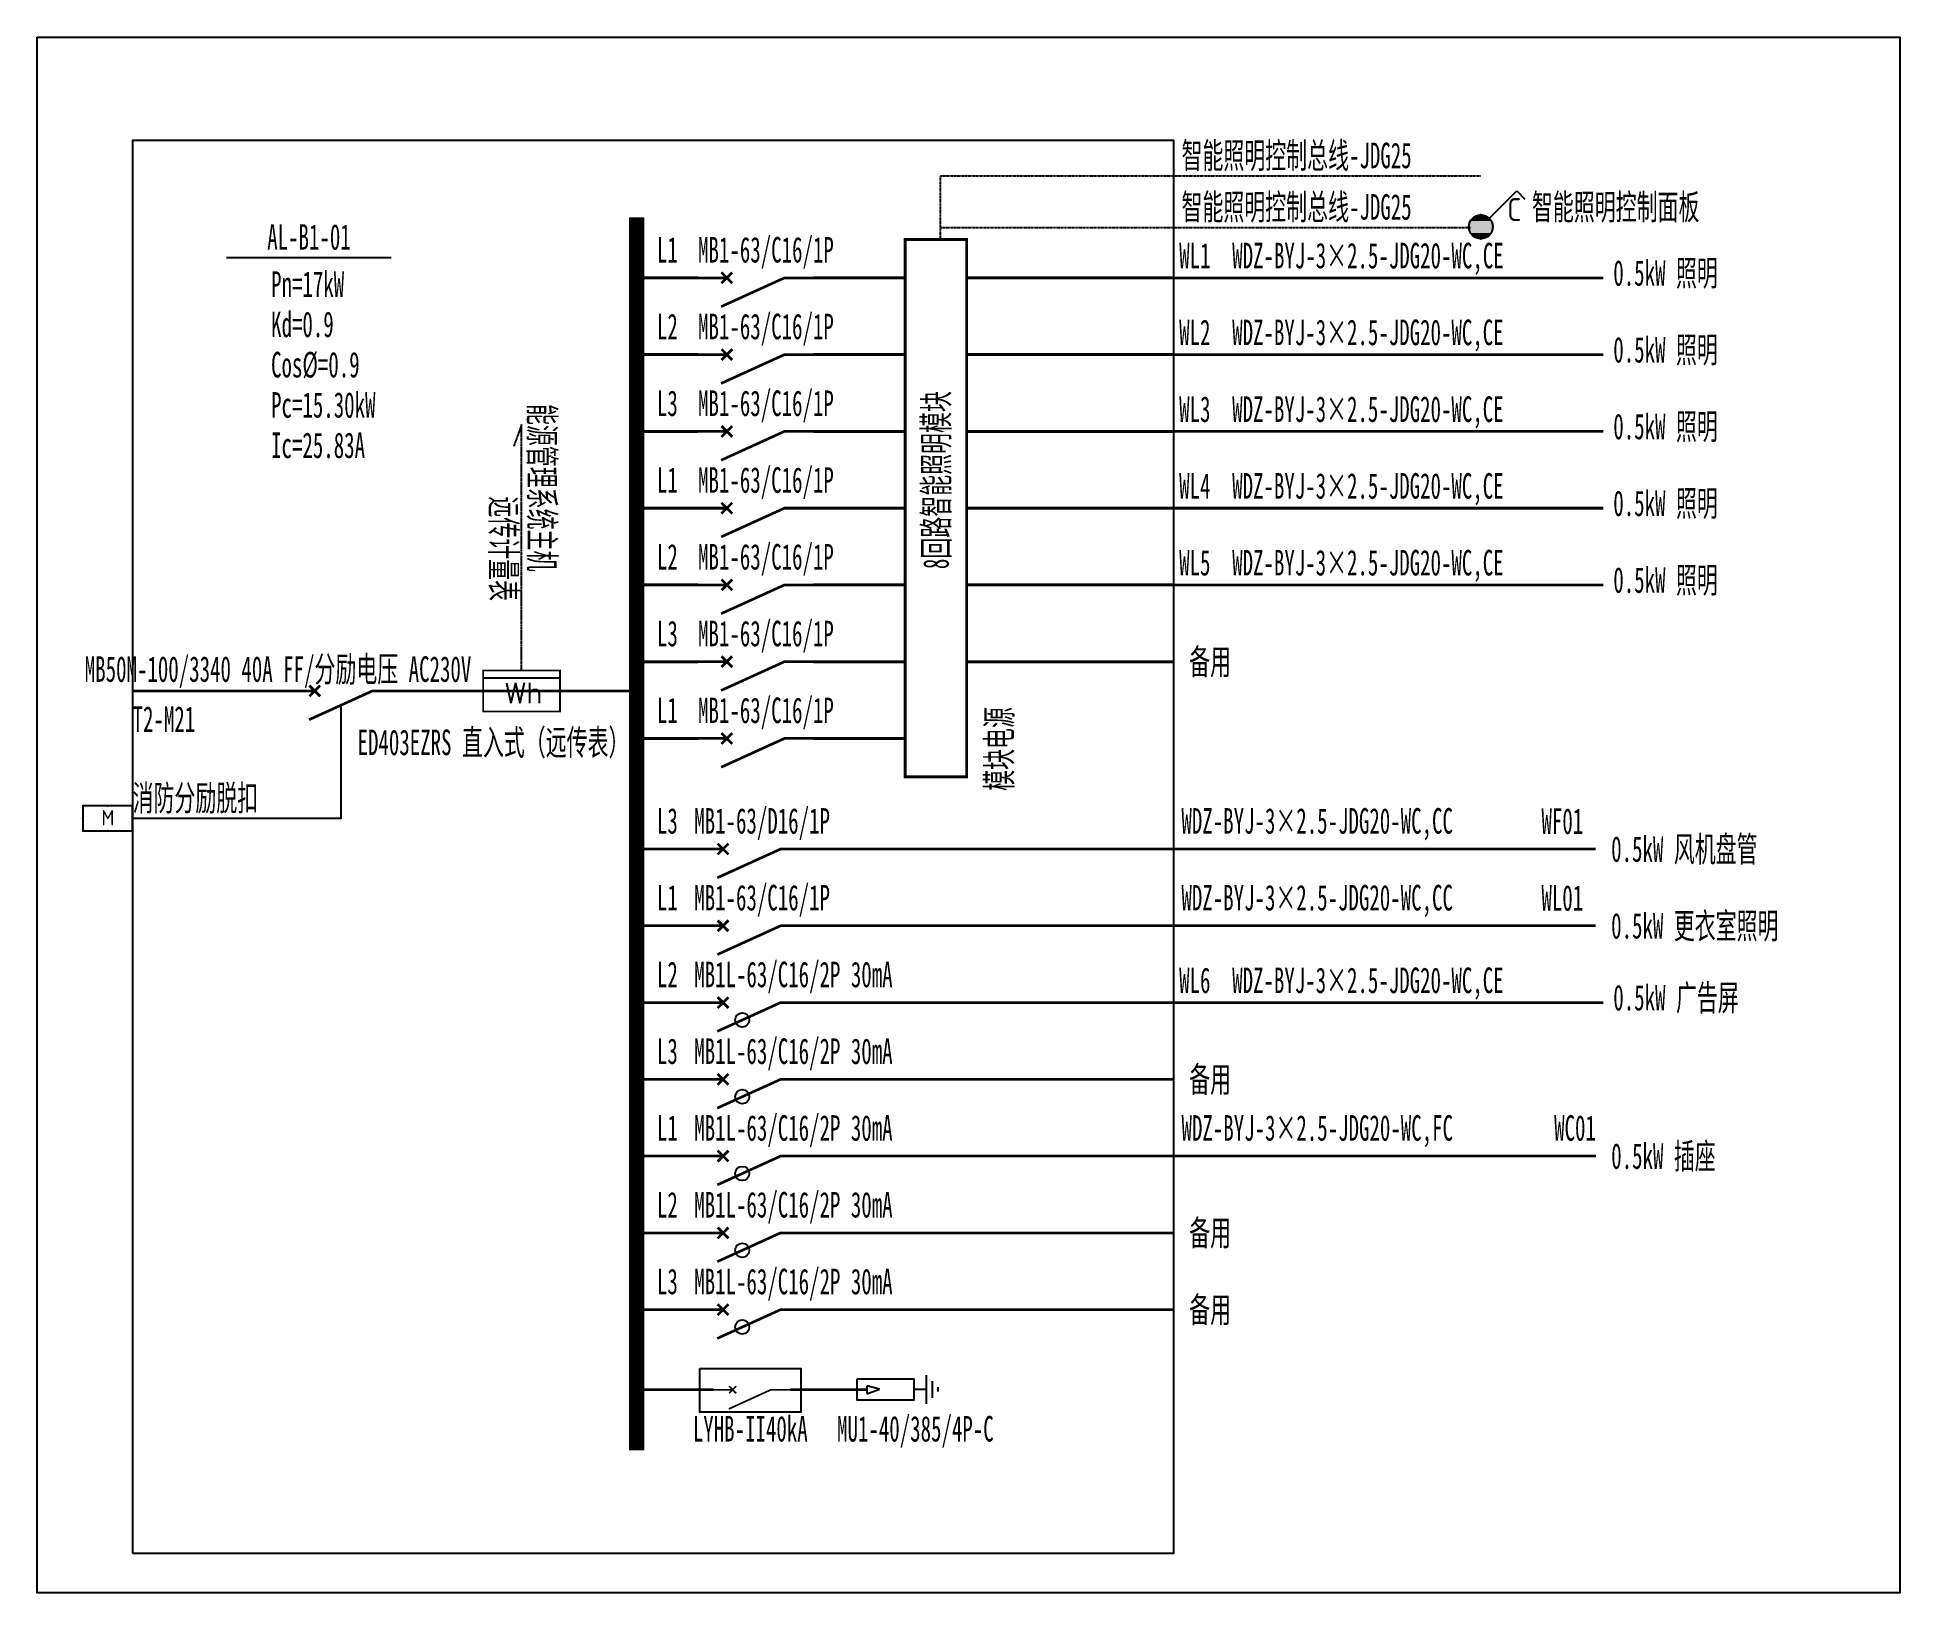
# Model space of a CAD drawing. Extents: x 1412344 to 1416713, y 436906 to 440553.
import ezdxf
from ezdxf.enums import TextEntityAlignment as Align

# ---------------------------------------------------------------- set-up
doc = ezdxf.new("R2010")
doc.units = 0
doc.header["$MEASUREMENT"] = 0
for name, pattern in [('ACAD_ISO04W100', [30.5, 24, -3, 0.5, -3]), ('DASHDOT2', [0.5, 0.25, -0.125, 0, -0.125]), ('DOTE', [2.42, 2, -0.2, 0.02, -0.2])]:
    doc.linetypes.add(name, pattern=pattern)
doc.layers.add('系统图', color=1, linetype='Continuous')
doc.styles.add('_SIMPLEX', font='simplex_.ttf', dxfattribs={"width": 0.6})
doc.styles.add('_TEL_ATTDEF', font='GBENOR', dxfattribs={"width": 0.8, "height": 3, "bigfont": 'GBCBIG'})
doc.styles.add('_TEL_DIM', font='', dxfattribs={"width": 0.8, "height": 3.5})
doc.styles.add('宋体', font='', dxfattribs={"width": 0.8, "height": 3.5})
doc.styles.get('_TEL_DIM').set_extended_font_data('SimSun')
doc.styles.get('宋体').set_extended_font_data('SimSun')

# ---------------------------------------------------------------- blocks, each defined once
blk = doc.blocks.new('$element$00000525')
at = {"const_width": 0.0233}
for points in [[(0, 0), (0, -0.25)], [(-0.25, -0.2), (0, -0.75), (0, -1)], [(-0.047, -0.203), (0.047, -0.297)], [(0.047, -0.203), (-0.047, -0.297)]]:
    blk.add_lwpolyline(points, dxfattribs=at)
blk.add_circle((-0.151, -0.417), 0.0615)
at = {"flags": 9}
blk.add_attdef('S', (0, 0), '', height=0.00000667, dxfattribs=at)
blk = doc.blocks.new('$element$00000497')
at = {"const_width": 0.0233}
for points in [[(0, 0), (0, -0.25)], [(0, -1), (0, -0.75), (-0.25, -0.2)], [(-0.047, -0.297), (0.047, -0.203)], [(-0.047, -0.203), (0.047, -0.297)]]:
    blk.add_lwpolyline(points, dxfattribs=at)
at = {"flags": 9}
blk.add_attdef('S', (0, 0), '', height=0.00000667, dxfattribs=at)
blk = doc.blocks.new('$equip_U$00000081(zhangr-4109)')
for p, q in [((0.147, 0.147), (0.625, 0.625)), ((0.625, 0.625), (0.766, 0.484))]:
    blk.add_line(p, q)
blk.add_circle((0, 0), 0.208)
at = {"linetype": 'ByBlock'}
for p in [(0, 0.208), (-0.208, 0), (0, -0.208), (0.208, 0)]:
    blk.add_point(p, dxfattribs=at)
for points in [[(-0.18, 0.104), (0.18, 0.104), (-0.208, 0), (0.208, 0)], [(-0.18, -0.104), (0.18, -0.104), (-0.208, 0), (0.208, 0)], [(-0.104, 0.18), (0.104, 0.18), (-0.18, 0.104), (0.18, 0.104)], [(0, 0.208), (0, 0.208), (-0.104, 0.18), (0.104, 0.18)], [(-0.104, -0.18), (0.104, -0.18), (-0.18, -0.104), (0.18, -0.104)], [(0, -0.208), (0, -0.208), (-0.104, -0.18), (0.104, -0.18)]]:
    blk.add_solid(points)
at = {"color": 7, "linetype": 'ByBlock', "style": '_TEL_DIM'}
blk.add_attdef('$TEXT$', text='', height=0.4, dxfattribs=at).set_placement((0.583, 0.301), align=Align.MIDDLE_CENTER)
at = {"color": 7, "linetype": 'ByBlock', "style": '_TEL_DIM', "flags": 1}
for tag in ['A', 'REMARK']:
    blk.add_attdef(tag, text='', height=0.00002, dxfattribs=at).set_placement((0, 0), align=Align.MIDDLE_CENTER)
at = {"color": 7, "linetype": 'ByBlock', "lineweight": 211, "style": '_TEL_DIM', "flags": 1}
blk.add_attdef('REMARK', text='', height=0.00002, dxfattribs=at).set_placement((0, -0.208), align=Align.MIDDLE_CENTER)
blk = doc.blocks.new('$element$00000492')
blk.add_line((0.173, 0), (0.173, -1))
at = {"const_width": 0.0233}
blk.add_lwpolyline([(-0.267, 0), (0.267, 0), (0.267, -1), (-0.267, -1), (-0.267, 0)], dxfattribs=at)
at = {"style": '_SIMPLEX'}
blk.add_text('Wh', height=0.2667, rotation=270, dxfattribs=at).set_placement((-0.161, -0.281))
at = {"flags": 9}
blk.add_attdef('S', (0, 0), '', height=0.00000667, dxfattribs=at)
blk.add_attdef('S', (0, 0), '', height=0.00000667, dxfattribs=at)
blk.add_attdef('S', (0, 0), '', height=0.00000667, dxfattribs=at)
blk = doc.blocks.new('$equip$00002777')
for p, q in [((0.65, 0.65), (-0.65, 0.65)), ((-0.65, 0.65), (-0.65, 0)), ((0.65, 0), (0.65, 0.65)), ((-0.65, 0), (0.65, 0))]:
    blk.add_line(p, q)
at = {"const_width": 0.04}
blk.add_lwpolyline([(-0.65, 0.65), (-0.65, 0), (0.65, 0), (0.65, 0.65), (-0.65, 0.65), (-0.65, 0)], dxfattribs=at)
for p in [(0, 0.65), (-0.65, 0.325), (0, 0), (0.65, 0.325)]:
    blk.add_point(p)
at = {"color": 7}
blk.add_attdef('$TEXT$', text='', height=0.4, dxfattribs=at).set_placement((0.006, 0.343), align=Align.MIDDLE_CENTER)
at = {"color": 7, "flags": 1}
for tag, p in [('A', (0, 0)), ('B', (0.905, 0.246))]:
    blk.add_attdef(tag, text='', height=0.4, dxfattribs=at).set_placement(p, align=Align.MIDDLE_CENTER)

msp = doc.modelspace()

# ---------------------------------------------------------------- linework, layer by layer
at = {"color": 0, "linetype": 'DASHDOT2'}
for p, q in [((1414463.4, 440076.1), (1414463.4, 440228.4)), ((1414463.4, 440228.4), (1415730.4, 440228.4)), ((1414463.4, 440107.7), (1415706.1, 440107.7))]:
    msp.add_line(p, q, dxfattribs=at)
at = {"color": 0, "linetype": 'ByBlock'}
msp.add_line((1412788.6, 440037.2), (1413174.8, 440037.2), dxfattribs=at)
at = {"color": 0, "linetype": 'DOTE', "ltscale": 0.2}
for p, q in [((1413480.5, 439645.3), (1413462, 439594.6)), ((1413480.5, 439068.7), (1413480.5, 439645.3))]:
    msp.add_line(p, q, dxfattribs=at)
at = {"color": 0}
for p, q in [((1414429.5, 437416.4), (1414429.5, 437349.2)), ((1414319.7, 437383.4), (1414290.4, 437391.3)), ((1414290.4, 437391.3), (1414290.4, 437373.1)), ((1414290.4, 437372.6), (1414319.7, 437383.4)), ((1414400.2, 437383.3), (1414428.3, 437383.3)), ((1414443.3, 437402.4), (1414443.3, 437363.2)), ((1414457, 437388), (1414457, 437378.2))]:
    msp.add_line(p, q, dxfattribs=at)
at = {"color": 0, "linetype": 'ByBlock'}
msp.add_lwpolyline([(1412567.9, 436998.9), (1415010.4, 436998.9), (1415010.4, 440311.5), (1412567.9, 440311.5)], close=True, dxfattribs=at)
for points, const_width in [([(1413750.4, 440131.5), (1413750.4, 437239.9)], 36), ([(1415010.4, 439989.3), (1416018.1, 439989.3)], 6.3), ([(1415010.4, 439809.3), (1416018, 439809.3)], 6.3), ([(1415010.4, 439629.3), (1416018, 439629.3)], 6.3), ([(1415010.4, 439449.3), (1416018, 439449.3)], 6.3), ([(1415010.4, 439269.3), (1416018, 439269.3)], 6.3), ([(1412567.9, 439020.7), (1412927.8, 439020.7)], 6.3), ([(1413197.8, 439020.7), (1413750.4, 439020.7)], 6.3), ([(1413750.4, 438650), (1413885.4, 438650)], 6.3), ([(1414155.4, 438650), (1416000.2, 438650)], 6.3), ([(1413750.4, 438470), (1413885.4, 438470)], 6.3), ([(1414155.4, 438470), (1416000.2, 438470)], 6.3), ([(1413750.4, 438290), (1413885.4, 438290)], 6.3), ([(1414155.4, 438290), (1415010.4, 438290)], 6.3), ([(1415010.4, 438290), (1416018, 438290)], 6.3), ([(1413750.4, 438110), (1413885.4, 438110)], 6.3), ([(1414155.4, 438110), (1415010.4, 438110)], 6.3), ([(1413750.4, 437930), (1413885.4, 437930)], 6.3), ([(1414155.4, 437930), (1416000.4, 437930)], 6.3), ([(1413750.4, 437750), (1413885.4, 437750)], 6.3), ([(1414155.4, 437750), (1415010.4, 437750)], 6.3), ([(1413750.4, 437570), (1413885.4, 437570)], 6.3), ([(1414155.4, 437570), (1415010.4, 437570)], 6.3)]:
    msp.add_lwpolyline(points, dxfattribs=dict(at, const_width=const_width))
at = {"color": 0, "const_width": 6.94}
msp.add_lwpolyline([(1414380.4, 440079.3), (1414524.4, 440079.3), (1414524.4, 438819.3), (1414380.4, 438819.3)], close=True, dxfattribs=at)
for points in [[(1413894.4, 439989.3), (1413750.4, 439989.3)], [(1414164.4, 439989.3), (1414380.4, 439989.3)], [(1414524.4, 439989.3), (1415010.4, 439989.3)], [(1413894.4, 439809.3), (1413750.4, 439809.3)], [(1414164.4, 439809.3), (1414380.4, 439809.3)], [(1414524.4, 439809.3), (1415010.4, 439809.3)], [(1413894.4, 439629.3), (1413750.4, 439629.3)], [(1414164.4, 439629.3), (1414380.4, 439629.3)], [(1414524.4, 439629.3), (1415010.4, 439629.3)], [(1413894.4, 439449.3), (1413750.4, 439449.3)], [(1414164.4, 439449.3), (1414380.4, 439449.3)], [(1414524.4, 439449.3), (1415010.4, 439449.3)], [(1413894.4, 439269.3), (1413750.4, 439269.3)], [(1414164.4, 439269.3), (1414380.4, 439269.3)], [(1414524.4, 439269.3), (1415010.4, 439269.3)], [(1413894.4, 439089.3), (1413750.4, 439089.3)], [(1414164.4, 439089.3), (1414380.4, 439089.3)], [(1414524.4, 439089.3), (1415010.4, 439089.3)], [(1413894.4, 438909.3), (1413750.4, 438909.3)], [(1414164.4, 438909.3), (1414380.4, 438909.3)]]:
    msp.add_lwpolyline(points, dxfattribs=at)
at = {"color": 0, "linetype": 'ByBlock'}
msp.add_lwpolyline([(1413056.1, 438987), (1413056.1, 438721.8), (1412567.9, 438721.8)], dxfattribs=at)
at = {"color": 0}
for points in [[(1413898.4, 437431.7), (1414135.1, 437431.7), (1414135.1, 437329.7), (1413898.4, 437329.7)], [(1414267.7, 437407.4), (1414400.4, 437407.4), (1414400.4, 437357.4), (1414267.7, 437357.4)]]:
    msp.add_lwpolyline(points, close=True, dxfattribs=at)
at = {"color": 0, "linetype": 'Continuous', "const_width": 6.3}
for points in [[(1413750.4, 437382.2), (1413930.5, 437382.2)], [(1414110.5, 437382.2), (1414290.4, 437382.2)]]:
    msp.add_lwpolyline(points, dxfattribs=at)
at = {"layer": '系统图'}
msp.add_lwpolyline([(1412344.3, 440553.5), (1416713.1, 440553.5), (1416713.1, 436906.2), (1412344.3, 436906.2)], close=True, dxfattribs=at)

# ---------------------------------------------------------------- block references
at = {"color": 0}
ref = msp.add_blockref('$equip_U$00000081(zhangr-4109)', (1415730.4, 440108.8), dxfattribs=dict(at, xscale=135, yscale=135, zscale=135, rotation=5.172650033446747e-06))
ref.add_attrib('$TEXT$', 'C', dxfattribs={"color": 7, "linetype": 'ByBlock', "height": 54, "rotation": 0, "style": '_TEL_ATTDEF'}).set_placement((1415809.1, 440149.5), align=Align.MIDDLE_CENTER)
for name, p, xscale, yscale, zscale, rotation in [('$element$00000497', (1413894.4, 439989.3), 270, 270, 270, 90.0000051727018), ('$element$00000497', (1413894.4, 439809.3), 270, 270, 270, 90.0000051727018), ('$element$00000497', (1413894.4, 439629.3), 270, 270, 270, 90.0000051727018), ('$element$00000497', (1413894.4, 439449.3), 270, 270, 270, 90.0000051727018), ('$element$00000497', (1413894.4, 439269.3), 270, 270, 270, 90.0000051727018), ('$element$00000492', (1413390.5, 439020.7), 180, 180, 180, 90), ('$element$00000497', (1413894.4, 439089.3), 270, 270, 270, 90.0000051727018), ('$element$00000497', (1413894.4, 438909.3), 270, 270, 270, 90.0000051727018), ('$element$00000497', (1413930.5, 437382.2), 180, 180, 180, 90)]:
    msp.add_blockref(name, p, dxfattribs=dict(at, xscale=xscale, yscale=yscale, zscale=zscale, rotation=rotation))
at = {"color": 0, "linetype": 'ByBlock', "xscale": 270, "yscale": 270, "zscale": 270, "rotation": 90}
for name, p in [('$element$00000497', (1412927.8, 439020.7)), ('$element$00000497', (1413885.4, 438650)), ('$element$00000497', (1413885.4, 438470)), ('$element$00000497', (1413885.4, 438470)), ('$element$00000525', (1413885.4, 438290)), ('$element$00000525', (1413885.4, 438110)), ('$element$00000525', (1413885.4, 437930)), ('$element$00000525', (1413885.4, 437750)), ('$element$00000525', (1413885.4, 437570))]:
    msp.add_blockref(name, p, dxfattribs=at)
at = {"color": 0, "linetype": 'ByBlock'}
ref = msp.add_blockref('$equip$00002777', (1412509.4, 438692.6), dxfattribs=dict(at, xscale=90, yscale=90, zscale=90))
ref.add_attrib('$TEXT$', 'M', dxfattribs={"color": 7, "height": 36, "style": '_TEL_ATTDEF'}).set_placement((1412510, 438723.5), align=Align.MIDDLE_CENTER)

# ---------------------------------------------------------------- texts
at = {"color": 0, "style": '宋体', "width": 0.6}
for s, p in [('智能照明控制总线-JDG25', (1415028.4, 440228.4)), ('智能照明控制总线-JDG25', (1415028.4, 440107.7)), ('智能照明控制面板', (1415850.4, 440107.7))]:
    msp.add_text(s, height=60, rotation=0, dxfattribs=at).set_placement(p, align=Align.BOTTOM_LEFT)
at = {"color": 0, "linetype": 'ByBlock', "style": '宋体', "width": 0.6}
for s, p in [('AL-B1-01', (1412981.7, 440037.2)), ('L3', (1413822.4, 438668)), ('L1', (1413822.4, 438488)), ('L2', (1413822.4, 438308)), ('L3', (1413822.4, 438128)), ('L1', (1413822.4, 437948)), ('L2', (1413822.4, 437768)), ('L3', (1413822.4, 437588))]:
    msp.add_text(s, height=60, dxfattribs=at).set_placement(p, align=Align.BOTTOM_CENTER)
at = {"color": 0, "style": '宋体', "width": 0.6}
for s, p in [('L1', (1413822.4, 440007.3)), ('L2', (1413822.4, 439827.3)), ('L3', (1413822.4, 439647.3)), ('L1', (1413822.4, 439467.3)), ('L2', (1413822.4, 439287.3)), ('L3', (1413822.4, 439107.3)), ('L1', (1413822.4, 438927.3))]:
    msp.add_text(s, height=60, dxfattribs=at).set_placement(p, align=Align.BOTTOM_CENTER)
at = {"color": 40, "style": '宋体', "width": 0.6}
for p in [(1413894.4, 440007.3), (1413894.4, 439827.3), (1413894.4, 439647.3), (1413894.4, 439467.3), (1413894.4, 439287.3), (1413894.4, 439107.3), (1413894.4, 438927.3)]:
    msp.add_text('MB1-63/C16/1P', height=60, dxfattribs=at).set_placement(p, align=Align.BOTTOM_LEFT)
at = {"color": 0, "linetype": 'ByBlock', "style": '宋体', "width": 0.6}
for s, p in [('WL1', (1415022.9, 439993.5)), ('WDZ-BYJ-3×2.5-JDG20-WC,CE', (1415147.3, 439993.5)), ('WL2', (1415022.8, 439813.5)), ('WDZ-BYJ-3×2.5-JDG20-WC,CE', (1415147.2, 439813.5)), ('WL3', (1415022.8, 439633.5)), ('WDZ-BYJ-3×2.5-JDG20-WC,CE', (1415147.2, 439633.5)), ('WL4', (1415022.8, 439453.5)), ('WDZ-BYJ-3×2.5-JDG20-WC,CE', (1415147.2, 439453.5)), ('WL5', (1415022.8, 439273.5)), ('WDZ-BYJ-3×2.5-JDG20-WC,CE', (1415147.2, 439273.5)), ('消防分励脱扣', (1412567.9, 438721.8)), ('WDZ-BYJ-3×2.5-JDG20-WC,CC', (1415028.2, 438668)), ('WDZ-BYJ-3×2.5-JDG20-WC,CC', (1415028.2, 438488)), ('WL6', (1415022.8, 438294.2)), ('WDZ-BYJ-3×2.5-JDG20-WC,CE', (1415147.2, 438294.2)), ('WDZ-BYJ-3×2.5-JDG20-WC,FC', (1415028.4, 437948))]:
    msp.add_text(s, height=60, dxfattribs=at).set_placement(p, align=Align.BOTTOM_LEFT)
for s, p in [('0.5kW 照明', (1416041.2, 440000.8)), ('0.5kW 照明', (1416041.2, 439820.8)), ('0.5kW 照明', (1416041.2, 439640.8)), ('0.5kW 照明', (1416041.2, 439460.8)), ('0.5kW 照明', (1416041.2, 439280.8)), ('备用', (1415046.4, 439089.3)), ('0.5kW 风机盘管', (1416036.2, 438650)), ('0.5kW 更衣室照明', (1416036.2, 438470)), ('0.5kW 广告屏', (1416041.2, 438301.5)), ('备用', (1415046.4, 438110)), ('0.5kW 插座', (1416036.3, 437930)), ('备用', (1415046.4, 437750)), ('备用', (1415046.4, 437570))]:
    msp.add_text(s, height=60, dxfattribs=at).set_placement(p, align=Align.MIDDLE_LEFT)
for s, p in [('Pn=17kW', (1412892.8, 439944.8)), ('Kd=0.9', (1412892.8, 439850.3)), ('Cos%%C=0.9', (1412892.8, 439755.8)), ('Pc=15.30kW', (1412892.8, 439661.3)), ('Ic=25.83A', (1412892.8, 439566.8))]:
    msp.add_text(s, height=60, dxfattribs=at).set_placement(p)
at = {"color": 4, "linetype": 'ACAD_ISO04W100', "style": '宋体', "width": 0.6}
for s, p in [('8回路智能照明模块', (1414452.4, 439515.1)), ('模块电源', (1414600.3, 438884.6))]:
    msp.add_text(s, height=60, rotation=90, dxfattribs=at).set_placement(p, align=Align.MIDDLE_CENTER)
at = {"color": 0, "style": '宋体', "width": 0.6}
for s, p in [('能源管理系统主机', (1413480.5, 439300.8)), ('远传计量表', (1413390.5, 439231.5))]:
    msp.add_text(s, height=60, rotation=270, dxfattribs=at).set_placement(p, align=Align.BOTTOM_RIGHT)
at = {"color": 1, "linetype": 'ByBlock', "style": '宋体', "width": 0.6}
msp.add_text('MB50M-100/3340 40A FF/分励电压 AC230V', height=60, dxfattribs=at).set_placement((1412909.1, 439024), align=Align.BOTTOM_CENTER)
at = {"color": 0, "linetype": 'ByBlock', "style": '宋体', "width": 0.6}
msp.add_text('T2-M21', height=60, dxfattribs=at).set_placement((1412567.9, 438984.7), align=Align.TOP_LEFT)
at = {"color": 2, "style": '宋体', "width": 0.6}
msp.add_text('ED403EZRS 直入式（远传表）', height=60, dxfattribs=at).set_placement((1413414.5, 438930.2), align=Align.TOP_CENTER)
at = {"color": 110, "linetype": 'ByBlock', "style": '宋体', "width": 0.6}
msp.add_text('MB1-63/D16/1P', height=60, dxfattribs=at).set_placement((1413885.4, 438668), align=Align.BOTTOM_LEFT)
at = {"color": 0, "linetype": 'ByBlock', "style": '宋体', "width": 0.6}
for s, p in [('WF01', (1415970.7, 438667.4)), ('WL01', (1415970.6, 438487.4)), ('WC01', (1416000.4, 437948))]:
    msp.add_text(s, height=60, dxfattribs=at).set_placement(p, align=Align.BOTTOM_RIGHT)
at = {"color": 40, "linetype": 'ByBlock', "style": '宋体', "width": 0.6}
msp.add_text('MB1-63/C16/1P', height=60, dxfattribs=at).set_placement((1413885.4, 438488), align=Align.BOTTOM_LEFT)
at = {"color": 3, "linetype": 'ByBlock', "style": '宋体', "width": 0.6}
for p in [(1413885.4, 438308), (1413885.4, 438128), (1413885.4, 437948), (1413885.4, 437768), (1413885.4, 437588)]:
    msp.add_text('MB1L-63/C16/2P 30mA', height=60, dxfattribs=at).set_placement(p, align=Align.BOTTOM_LEFT)
at = {"color": 40, "style": '宋体', "width": 0.6}
msp.add_text('LYHB-II40kA', height=60, dxfattribs=at).set_placement((1414016.8, 437320.7), align=Align.TOP_CENTER)
at = {"color": 30, "style": '宋体', "width": 0.6}
msp.add_text('MU1-40/385/4P-C', height=60, dxfattribs=at).set_placement((1414404.1, 437320.7), align=Align.TOP_CENTER)

doc.saveas('drawing.dxf')
